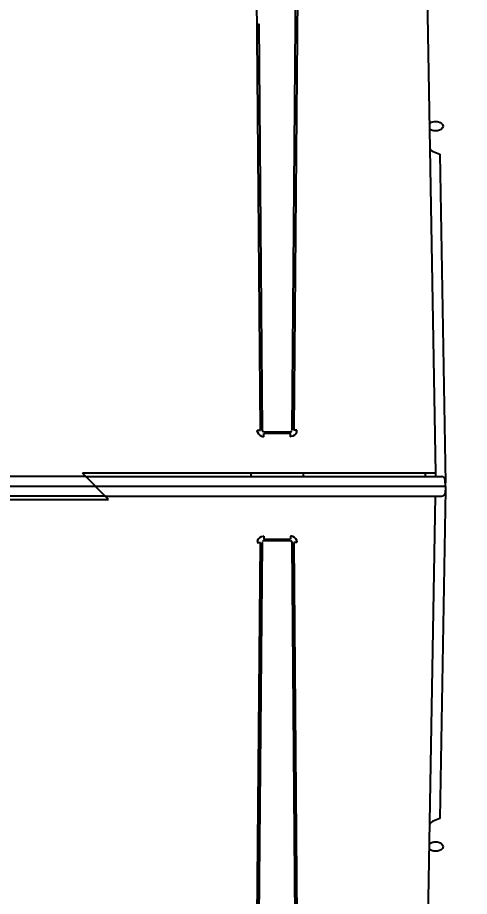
# Model space of a CAD drawing. Header units: millimetres. Extents: x 9130 to 9550, y -18883 to -17651.
# Drawn here: x 9349.103 to 9350.471, y -18046.039 to -18043.376 of the extents above; entities that cross this region are included whole.
import ezdxf

# ---------------------------------------------------------------- set-up
doc = ezdxf.new("R2010")
doc.units = ezdxf.units.MM
doc.layers.add('3551370_DKREDXF_CONTINUOUS_LINE', color=7, linetype='Continuous')
doc.styles.add('KOTE ZA MONNTAZU', font='simplex.shx', dxfattribs={"width": 0.7, "oblique": 8, "height": 3})
doc.dimstyles.new('KOTE ZA MONTAZU u cm', dxfattribs={"dimscale": 0, "dimtxt": 1.5, "dimasz": 1.5, "dimexe": 0.8, "dimexo": 0.1, "dimgap": 1, "dimtad": 1, "dimdec": 1, "dimlfac": 10, "dimzin": 12, "dimdsep": 46, "dimtxsty": 'KOTE ZA MONNTAZU', "dimcen": 1.5, "dimclrt": 1, "dimadec": 0, "dimazin": 0, "dimtfac": 1, "dimtdec": 1, "dimtmove": 0, "dimatfit": 3, "dimfxl": 1, "dimtolj": 2, "dimtzin": 0, "dimarcsym": 0})

# ---------------------------------------------------------------- blocks, each defined once
blk = doc.blocks.new('*D1102')
at = {"color": 0, "lineweight": -2, "transparency": 16777216}
for p, q in [((9345.4099, -18047.6265), (9345.4099, -18048.7074)), ((9359.4099, -18047.6265), (9359.4099, -18048.7074)), ((9346.0099, -18048.5074), (9358.8099, -18048.5074))]:
    blk.add_line(p, q, dxfattribs=at)
at = {"color": 0, "transparency": 16777216}
for points in [[(9346.0099, -18048.4074), (9346.0099, -18048.6074), (9345.4099, -18048.5074)], [(9358.8099, -18048.4074), (9358.8099, -18048.6074), (9359.4099, -18048.5074)]]:
    blk.add_solid(points, dxfattribs=at)
at = {"layer": 'Defpoints', "color": 0, "transparency": 16777216}
for p in [(9345.4099, -18047.5265), (9359.4099, -18047.5265), (9359.4099, -18048.5074)]:
    blk.add_point(p, dxfattribs=at)
at = {"color": 1, "transparency": 16777216, "insert": (9352.4099, -18047.7074), "char_height": 3, "width": 6.923188, "attachment_point": 5, "style": 'KOTE ZA MONNTAZU'}
blk.add_mtext('\\A2;{\\H0.4x;140 cm}', dxfattribs=at)

msp = doc.modelspace()

# ---------------------------------------------------------------- linework, layer by layer
at = {"layer": '3551370_DKREDXF_CONTINUOUS_LINE', "color": 6, "linetype": 'Continuous'}
for p, q in [((9350.3398, -18043.1301), (9350.3682, -18044.7567)), ((9349.8388, -18044.6266), (9349.8272, -18043.2937)), ((9349.9506, -18043.2937), (9349.939, -18044.6266)), ((9349.8839, -18044.6365), (9349.8488, -18044.6365)), ((9349.929, -18044.6365), (9349.8939, -18044.6365)), ((9349.3089, -18044.7665), (9348.2987, -18044.7665)), ((9349.81, -18044.7665), (9349.81, -18044.757)), ((9349.9679, -18044.757), (9349.9678, -18044.7665)), ((9350.3384, -18044.7665), (9350.3382, -18044.757)), ((9350.3989, -18044.7965), (9348.2789, -18044.7965)), ((9349.3689, -18044.8265), (9348.29, -18044.8265)), ((9350.3398, -18046.4629), (9350.3684, -18044.8265)), ((9349.8488, -18044.9565), (9349.8839, -18044.9565)), ((9349.8939, -18044.9565), (9349.929, -18044.9565)), ((9349.8272, -18046.2993), (9349.8388, -18044.9664)), ((9349.939, -18044.9664), (9349.9506, -18046.2993))]:
    msp.add_line(p, q, dxfattribs=at)
at = {"layer": '3551370_DKREDXF_CONTINUOUS_LINE', "color": 7, "linetype": 'Continuous'}
for p, q in [((9349.9447, -18043.3945), (9349.9456, -18043.2987)), ((9349.8331, -18043.3945), (9349.8438, -18044.6266)), ((9349.934, -18044.6266), (9349.9447, -18043.3945)), ((9350.3612, -18043.7815), (9350.3813, -18043.7894)), ((9350.3813, -18043.7894), (9350.3987, -18044.786)), ((9349.8488, -18044.6316), (9349.929, -18044.6316)), ((9349.8488, -18044.646), (9349.8488, -18044.6365)), ((9349.8939, -18044.6365), (9349.8839, -18044.6365)), ((9349.929, -18044.646), (9349.929, -18044.6365)), ((9350.2883, -18044.757), (9349.2994, -18044.757)), ((9349.3784, -18044.836), (9349.2994, -18044.757)), ((9349.3089, -18044.7665), (9350.3878, -18044.7665)), ((9350.3682, -18044.7567), (9350.3684, -18044.7665)), ((9350.3989, -18044.7965), (9350.3978, -18044.776)), ((9350.3989, -18044.7965), (9350.3978, -18044.817)), ((9349.3689, -18044.8265), (9350.3878, -18044.8265)), ((9350.3987, -18044.807), (9350.3813, -18045.8036)), ((9348.3895, -18044.836), (9349.3784, -18044.836)), ((9349.8488, -18044.947), (9349.8488, -18044.9565)), ((9349.8839, -18044.9565), (9349.8939, -18044.9565)), ((9349.929, -18044.947), (9349.929, -18044.9565)), ((9349.8438, -18044.9664), (9349.8331, -18046.1985)), ((9349.929, -18044.9614), (9349.8488, -18044.9614)), ((9349.9447, -18046.1985), (9349.934, -18044.9664)), ((9350.3813, -18045.8036), (9350.3612, -18045.8114))]:
    msp.add_line(p, q, dxfattribs=at)
for centre, radius, start, end in [((9349.8488, -18044.626), 0.02, 180.53, 186.459), ((9349.9288, -18044.6259), 0.0202, 341.6925, 359.424), ((9349.8488, -18044.6258), 0.0201, 252.1372, 269.9265), ((9349.929, -18044.6262), 0.0198, 270.0074, 274.2715), ((9350.3878, -18044.7765), 0.01, 3, 90), ((9350.3878, -18044.8165), 0.01, 270, 357), ((9349.8488, -18044.9668), 0.0198, 90.0074, 94.2715), ((9349.929, -18044.9672), 0.0201, 72.1372, 89.9265), ((9349.849, -18044.967), 0.0202, 161.6925, 179.424), ((9349.929, -18044.967), 0.02, 0.53, 6.4527)]:
    msp.add_arc(centre, radius, start, end, dxfattribs=at)
for points, knots in [([(9349.8281, -18043.3945), (9349.8281, -18043.3948), (9349.8302, -18043.3941), (9349.8311, -18043.3945), (9349.832, -18043.3945)], [0, 0, 0, 0, 0.250299, 1, 1, 1, 1]), ([(9349.8288, -18044.6261), (9349.8312, -18044.6261), (9349.8334, -18044.627), (9349.8388, -18044.6256), (9349.8388, -18044.6266)], [0, 0, 0, 0, 0.705629, 1, 1, 1, 1]), ([(9349.8457, -18044.6305), (9349.8459, -18044.6305), (9349.8465, -18044.6303), (9349.847, -18044.63), (9349.8473, -18044.6297)], [0, 0, 0, 0, 0.415815, 1, 1, 1, 1]), ([(9349.9329, -18044.6297), (9349.9329, -18044.6295), (9349.9327, -18044.6289), (9349.9324, -18044.6284), (9349.9321, -18044.6282)], [0, 0, 0, 0, 0.416067, 1, 1, 1, 1]), ([(9349.949, -18044.6261), (9349.9466, -18044.6261), (9349.9444, -18044.627), (9349.939, -18044.6256), (9349.939, -18044.6266)], [0, 0, 0, 0, 0.70563, 1, 1, 1, 1]), ([(9350.3682, -18044.7567), (9350.3682, -18044.7572), (9350.365, -18044.7562), (9350.3616, -18044.7573), (9350.3537, -18044.7568), (9350.3442, -18044.7571), (9350.3321, -18044.757), (9350.3133, -18044.7571), (9350.2985, -18044.757), (9350.2883, -18044.757)], [0, 0, 0, 0, 0.019192, 0.075989, 0.168281, 0.29256, 0.44409, 0.617028, 1, 1, 1, 1]), ([(9349.8288, -18044.9668), (9349.8312, -18044.9669), (9349.8334, -18044.966), (9349.8388, -18044.9674), (9349.8388, -18044.9664)], [0, 0, 0, 0, 0.70563, 1, 1, 1, 1]), ([(9349.8449, -18044.9633), (9349.8449, -18044.9635), (9349.8451, -18044.9641), (9349.8454, -18044.9646), (9349.8457, -18044.9648)], [0, 0, 0, 0, 0.416067, 1, 1, 1, 1]), ([(9349.9321, -18044.9625), (9349.9319, -18044.9625), (9349.9313, -18044.9627), (9349.9308, -18044.963), (9349.9305, -18044.9633)], [0, 0, 0, 0, 0.415815, 1, 1, 1, 1]), ([(9349.949, -18044.9668), (9349.9466, -18044.9669), (9349.9444, -18044.966), (9349.939, -18044.9674), (9349.939, -18044.9664)], [0, 0, 0, 0, 0.705629, 1, 1, 1, 1])]:
    msp.add_open_spline(points, degree=3, knots=knots, dxfattribs=at)
at = {"layer": '3551370_DKREDXF_CONTINUOUS_LINE', "color": 6, "linetype": 'Continuous'}
for points, knots in [([(9350.3496, -18043.6974), (9350.3507, -18043.6963), (9350.3562, -18043.6921), (9350.3635, -18043.6906), (9350.3689, -18043.6906)], [0, 0, 0, 0, 0.221078, 1, 1, 1, 1]), ([(9350.3689, -18043.6906), (9350.3718, -18043.6906), (9350.3807, -18043.6913), (9350.3914, -18043.6985), (9350.3914, -18043.7049)], [0, 0, 0, 0, 0.311382, 1, 1, 1, 1]), ([(9350.3914, -18043.7049), (9350.3914, -18043.7068), (9350.388, -18043.7163), (9350.3765, -18043.7195), (9350.3689, -18043.7195)], [0, 0, 0, 0, 0.204079, 1, 1, 1, 1]), ([(9350.3689, -18043.7195), (9350.367, -18043.7195), (9350.3603, -18043.7189), (9350.3533, -18043.7162), (9350.3499, -18043.7126)], [0, 0, 0, 0, 0.274589, 1, 1, 1, 1]), ([(9350.3499, -18045.8804), (9350.3509, -18045.8793), (9350.3564, -18045.8751), (9350.3636, -18045.8735), (9350.3689, -18045.8735)], [0, 0, 0, 0, 0.223121, 1, 1, 1, 1]), ([(9350.3689, -18045.8735), (9350.3718, -18045.8735), (9350.3808, -18045.8743), (9350.3914, -18045.8817), (9350.3914, -18045.8881)], [0, 0, 0, 0, 0.309718, 1, 1, 1, 1]), ([(9350.3914, -18045.8881), (9350.3914, -18045.89), (9350.388, -18045.8995), (9350.3764, -18045.9024), (9350.3689, -18045.9024)], [0, 0, 0, 0, 0.203671, 1, 1, 1, 1]), ([(9350.3689, -18045.9024), (9350.367, -18045.9024), (9350.3602, -18045.9019), (9350.3531, -18045.8992), (9350.3497, -18045.8956)], [0, 0, 0, 0, 0.276498, 1, 1, 1, 1])]:
    msp.add_open_spline(points, degree=3, knots=knots, dxfattribs=at)
at = {"layer": '3551370_DKREDXF_CONTINUOUS_LINE', "color": 7, "linetype": 'Continuous'}
for points in [[(9350.351, -18043.7695), (9350.351, -18043.7733), (9350.3538, -18043.7772), (9350.357, -18043.7794)], [(9350.357, -18043.7794), (9350.3583, -18043.7803), (9350.3597, -18043.781), (9350.3612, -18043.7815)], [(9349.8427, -18044.645), (9349.8358, -18044.6428), (9349.8298, -18044.6354), (9349.8289, -18044.6282)], [(9349.8438, -18044.6266), (9349.8438, -18044.6281), (9349.8443, -18044.6305), (9349.8457, -18044.6305)], [(9349.929, -18044.6316), (9349.9304, -18044.6316), (9349.9329, -18044.6312), (9349.9329, -18044.6297)], [(9349.948, -18044.6323), (9349.9456, -18044.6393), (9349.9378, -18044.6454), (9349.9305, -18044.6459)], [(9349.8298, -18044.9607), (9349.8322, -18044.9537), (9349.84, -18044.9476), (9349.8473, -18044.9471)], [(9349.9351, -18044.948), (9349.942, -18044.9502), (9349.948, -18044.9576), (9349.9489, -18044.9648)], [(9349.8488, -18044.9614), (9349.8474, -18044.9614), (9349.8449, -18044.9618), (9349.8449, -18044.9633)], [(9349.934, -18044.9664), (9349.934, -18044.9649), (9349.9335, -18044.9625), (9349.9321, -18044.9625)], [(9350.3612, -18045.8114), (9350.3596, -18045.8121), (9350.3581, -18045.8128), (9350.3568, -18045.8138)], [(9350.3568, -18045.8138), (9350.3546, -18045.8153), (9350.3527, -18045.8174), (9350.3517, -18045.8199)]]:
    msp.add_open_spline(points, degree=3, dxfattribs=at)

# ---------------------------------------------------------------- dimensions: what is measured, and where the dimension line sits
at = {"color": 4}
dim = msp.add_linear_dim(base=(9359.4099, -18048.5074), p1=(9345.4099, -18047.5265), p2=(9359.4099, -18047.5265), text='{\\H0.4x;<>}', dimstyle='KOTE ZA MONTAZU u cm', override={"dimscale": 1, "dimasz": 0.6, "dimexe": 0.2, "dimgap": 0.2, "dimpost": ' cm'}, dxfattribs=at)
dim.commit()
dim.dimension.update_dxf_attribs({"geometry": '*D1102', "text_midpoint": (9352.4099, -18048.5074), "dimtype": 160})

doc.saveas('drawing.dxf')
